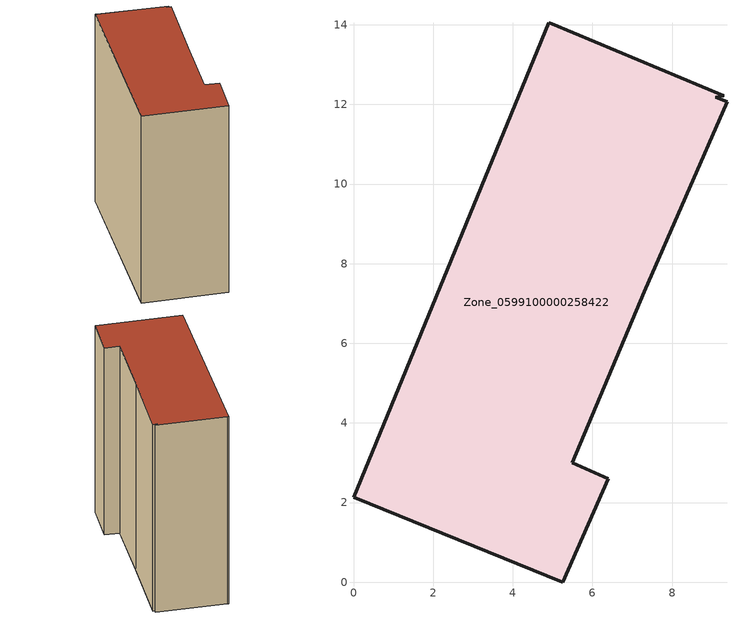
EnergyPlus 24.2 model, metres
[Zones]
Zone_0599100000258422
 floor ground (C_G): 4.97,14.03 9.3,12.21 9.1,12.18 9.38,12.07 7.3,7.29 5.5,3 6.4,2.6 5.26,0 0,2.14 4.91,14.05 z0
 wall outside (C_F): 0,2.14 5.26,0 6.4,2.6 5.5,3 7.3,7.29 9.38,12.07 9.1,12.18 9.3,12.21 4.97,14.03 4.91,14.05 0,2.14 z0:13.67
 roof outside (C_R): 9.3,12.21 4.97,14.03 4.91,14.05 0,2.14 5.26,0 6.4,2.6 5.5,3 7.3,7.29 9.38,12.07 9.1,12.18 z13.67
[BUILDING]
Pand.0599100000258422: North Axis=0; Terrain=City; Loads Convergence Tolerance Value=0.04; Temperature Convergence Tolerance Value=0.4; Solar Distribution=FullExterior; Maximum Number of Warmup Days=25; Minimum Number of Warmup Days=1
[Site:Location]
Rotterdam.The.Hague.AP_ZH_NLD Design_Conditions: Latitude=51.96; Longitude=4.45; Time Zone=1; Elevation=-4.5
[SITE:GROUNDTEMPERATURE:BUILDINGSURFACE]
18, 18, 18, 18, 18, 18, 18, 18, 18, 18, 18, 18
[MATERIAL] Thermal Absorptance=0.9; Solar Absorptance=0.7; Visible Absorptance=0.7
Name | Roughness | Thickness | Conductivity | Density | Specific Heat
G.TI.1946 | MediumSmooth | 0.15 | 1 | 540 | 1210
F.TI.1946 | Rough | 0.3 | 0.857143 | 1920 | 840
R.TI.1946 | MediumRough | 0.2 | 0.1 | 1500 | 1000
[CONSTRUCTION]
C_G: G.TI.1946
C_F: F.TI.1946
C_R: R.TI.1946
[ZONE]
Zone_0599100000258422: Type=1; Multiplier=1; Ceiling Height=Autocalculate; Volume=Autocalculate; Floor Area=autocalculate; Part of Total Floor Area=Yes
[ZONEINFILTRATION:DESIGNFLOWRATE]
Infil_Zone_0599100000258422: Zone or ZoneList or Space or SpaceList=Zone_0599100000258422; Schedule=AlwaysOn; Design Flow Rate Calculation Method=Flow/Area; Flow Rate per Floor Area=0.003; Constant Term Coefficient=1; Temperature Term Coefficient=0; Velocity Term Coefficient=0; Velocity Squared Term Coefficient=0
[HVACTEMPLATE:ZONE:IDEALLOADSAIRSYSTEM]
Zone_0599100000258422: Maximum Heating Supply Air Temperature=50; Minimum Cooling Supply Air Temperature=13; Maximum Heating Supply Air Humidity Ratio=0.0156; Minimum Cooling Supply Air Humidity Ratio=0.0077; Heating Limit=NoLimit; Cooling Limit=NoLimit; Dehumidification Control Type=ConstantSensibleHeatRatio; Cooling Sensible Heat Ratio=0.7; Dehumidification Setpoint=60; Humidification Control Type=None; Humidification Setpoint=30; Outdoor Air Method=None; Outdoor Air Flow Rate per Person=0.00944; Outdoor Air Flow Rate per Zone Floor Area=0; Outdoor Air Flow Rate per Zone=0; Demand Controlled Ventilation Type=None; Outdoor Air Economizer Type=NoEconomizer; Heat Recovery Type=None; Sensible Heat Recovery Effectiveness=0.7; Latent Heat Recovery Effectiveness=0.65
[ZONECONTROL:THERMOSTAT]
ThermostatControl_Zone_0599100000258422: Zone or ZoneList=Zone_0599100000258422; Control Type Schedule=DualSetpointControlType; Control 1=Thermostat_Zone_0599100000258422; Temperature Difference Between Cutout And Setpoint=0
[THERMOSTATSETPOINT:DUALSETPOINT]
Thermostat_Zone_0599100000258422: Heating Setpoint Temperature Schedule=HeatingSetpoint_Zone_0599100000258422; Cooling Setpoint Temperature Schedule=CoolingSetpoint_Zone_0599100000258422
[SCHEDULE:COMPACT]
HeatingSetpoint_Zone_0599100000258422: Through: 12/31, For: AllDays, Until: 24:00, 21
CoolingSetpoint_Zone_0599100000258422: Through: 12/31, For: AllDays, Until: 24:00, 24
DualSetpointControlType: Through: 12/31, For: AllDays, Until: 24:00, 4
AlwaysOn: Through: 12/31, For: AllDays, Until: 24:00, 1
